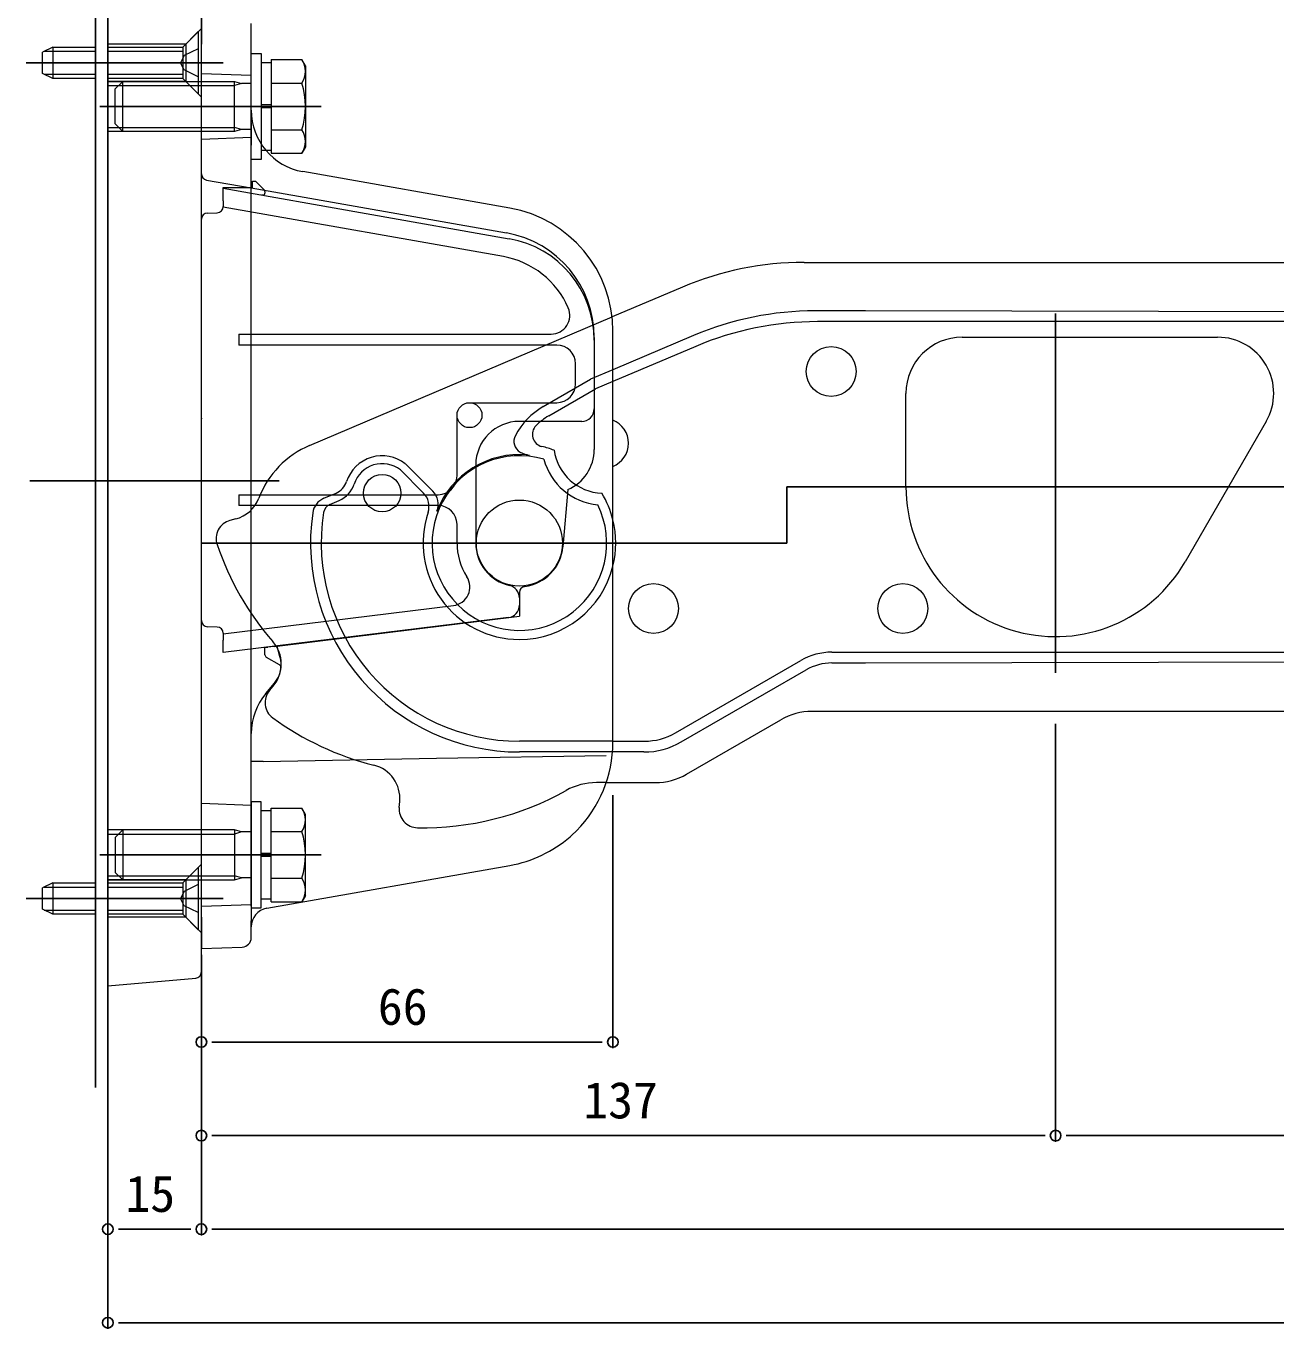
# Model space of a CAD drawing. Units: millimetres, scale not verified. Extents: x -693 to 693, y -1120 to 1122.
# Drawn here: x -497.5 to -297, y -529.6 to -320.8 of the extents above; entities that cross this region are included whole.
import ezdxf
from ezdxf.enums import TextEntityAlignment as Align

# ---------------------------------------------------------------- set-up
doc = ezdxf.new("R2010")
doc.units = ezdxf.units.MM
doc.header["$LTSCALE"] = 4
doc.layers.add('0-3_YKK_12', color=2, linetype='Continuous')
doc.layers.add('0-5_YKK_D', color=6, linetype='Continuous')
doc.layers.add('0-4_YKK_13', color=4, linetype='Continuous', lineweight=18)
doc.styles.add('ＭＳ ゴシック', font='')
doc.styles.get('ＭＳ ゴシック').set_extended_font_data('MS Gothic')

msp = doc.modelspace()

# ---------------------------------------------------------------- linework, layer by layer
at = {"layer": '0-3_YKK_12'}
for p, q in [((-486.349, -297.557), (-486.349, -490.936)), ((-484.349, -297.557), (-484.349, -490.936)), ((-465.849, -326.649), (-497.467, -326.649)), ((-450.149, -333.649), (-485.649, -333.649)), ((-332.349, -424.449), (-332.349, -366.849)), ((-496.849, -393.649), (-456.849, -393.649)), ((29.267, -394.649), (-375.452, -394.649)), ((-375.452, -394.649), (-375.452, -403.649)), ((-375.452, -403.649), (-469.349, -403.649)), ((-450.149, -453.649), (-485.649, -453.649)), ((-465.849, -460.649), (-497.467, -460.649))]:
    msp.add_line(p, q, dxfattribs=at)
at = {"layer": '0-4_YKK_13'}
for p, q in [((-484.349, -312.649), (-484.349, -474.649)), ((-469.349, -472.42), (-469.349, -314.878)), ((-469.349, -318.649), (-469.349, -323.646)), ((-469.349, -321.149), (-471.849, -323.649)), ((-469.849, -321.649), (-469.849, -331.649)), ((-461.349, -323.875), (-461.349, -320.377)), ((-471.849, -323.649), (-484.349, -323.649)), ((-471.849, -323.649), (-471.849, -329.649)), ((-469.349, -463.652), (-469.349, -323.646)), ((-493.149, -324.149), (-494.849, -324.949)), ((-494.849, -328.349), (-494.849, -324.949)), ((-494.539, -324.803), (-486.349, -324.803)), ((-493.149, -324.149), (-486.349, -324.149)), ((-493.149, -324.149), (-493.149, -329.149)), ((-484.349, -324.149), (-472.349, -324.149)), ((-484.349, -324.803), (-472.349, -324.803)), ((-461.349, -336.209), (-461.349, -323.875)), ((-459.749, -326.599), (-458.149, -326.599)), ((-458.149, -326.143), (-453.229, -326.143)), ((-458.149, -326.143), (-458.149, -341.155)), ((-452.649, -327.149), (-453.229, -326.143)), ((-452.649, -327.149), (-452.649, -340.149)), ((-493.149, -329.149), (-494.849, -328.349)), ((-494.539, -328.495), (-486.349, -328.495)), ((-486.349, -329.149), (-493.149, -329.149)), ((-484.349, -328.495), (-472.349, -328.495)), ((-472.349, -329.149), (-484.349, -329.149)), ((-484.349, -329.649), (-469.349, -329.649)), ((-471.849, -329.649), (-484.349, -329.649)), ((-483.149, -330.849), (-481.949, -329.649)), ((-481.949, -329.649), (-464.049, -329.649)), ((-481.949, -337.649), (-481.949, -329.649)), ((-469.849, -331.649), (-472.349, -329.149)), ((-469.349, -332.149), (-471.849, -329.649)), ((-469.349, -328.37), (-461.349, -328.649)), ((-464.049, -337.649), (-464.049, -329.649)), ((-464.049, -329.649), (-462.926, -329.973)), ((-462.926, -329.973), (-464.049, -330.297)), ((-461.349, -329.973), (-462.926, -329.973)), ((-458.149, -329.649), (-458.149, -337.649)), ((-458.149, -329.896), (-453.229, -329.896)), ((-484.349, -330.297), (-469.349, -330.297)), ((-483.149, -336.449), (-483.149, -330.849)), ((-482.597, -330.297), (-464.049, -330.297)), ((-458.149, -333.399), (-459.749, -333.399)), ((-458.149, -333.899), (-459.749, -333.899)), ((-461.349, -336.209), (-461.349, -339.844)), ((-484.349, -337.001), (-469.349, -337.001)), ((-469.349, -337.649), (-484.349, -337.649)), ((-483.149, -336.449), (-481.949, -337.649)), ((-482.597, -337.001), (-464.049, -337.001)), ((-464.049, -337.649), (-481.949, -337.649)), ((-462.926, -337.325), (-464.049, -337.001)), ((-462.926, -337.325), (-464.049, -337.649)), ((-461.349, -337.325), (-462.926, -337.325)), ((-458.149, -337.402), (-453.229, -337.402)), ((-461.349, -338.649), (-469.344, -338.928)), ((-461.349, -461.86), (-461.349, -339.844)), ((-452.649, -340.149), (-453.229, -341.155)), ((-458.149, -340.699), (-459.749, -340.699)), ((-458.149, -341.155), (-453.229, -341.155)), ((-419.876, -349.962), (-453.085, -344.106)), ((-468.522, -345.446), (-461.349, -346.711)), ((-465.849, -346.766), (-465.849, -346.649)), ((-465.849, -346.649), (-461.149, -346.649)), ((-461.349, -346.711), (-420.397, -353.932)), ((-461.149, -345.649), (-460.649, -345.649)), ((-460.649, -345.649), (-459.236, -347.061)), ((-465.849, -346.766), (-419.983, -354.853)), ((-465.849, -348.797), (-465.849, -346.766)), ((-465.849, -348.797), (-465.849, -349.812)), ((-459.449, -347.849), (-459.707, -347.849)), ((-459.149, -347.273), (-459.149, -347.549)), ((-468.383, -350.738), (-466.814, -350.683)), ((-420.918, -357.735), (-465.849, -349.812)), ((-469.349, -416.061), (-469.349, -351.737)), ((-372.676, -358.649), (22.339, -358.649)), ((-392.213, -362.624), (-403.476, -367.405)), ((-451.982, -387.994), (-403.476, -367.405)), ((-362.849, -366.42), (-370.892, -366.42)), ((16.276, -367.384), (-362.849, -366.42)), ((-403.349, -435.64), (-403.349, -369.658)), ((16.276, -368.149), (-370.537, -368.149)), ((-463.349, -370.149), (-413.255, -370.149)), ((-463.349, -370.149), (-463.349, -371.899)), ((-406.349, -370.673), (-406.349, -388.649)), ((-406.349, -371.103), (-406.349, -382.149)), ((-390.428, -370.395), (-403.349, -375.879)), ((-347.349, -370.649), (-306.368, -370.649)), ((-412.349, -371.899), (-463.349, -371.899)), ((-390.073, -372.124), (-403.349, -377.759)), ((-409.349, -378.149), (-409.349, -374.899)), ((-403.349, -375.879), (-406.925, -377.397)), ((-414.513, -381.778), (-406.925, -377.397)), ((-403.349, -377.759), (-406.16, -378.952)), ((-413.649, -383.276), (-406.16, -378.952)), ((-356.349, -394.649), (-356.349, -379.649)), ((-426.349, -381.149), (-412.349, -381.149)), ((-469.349, -383.649), (-469.349, -383.724)), ((-428.349, -392.899), (-428.349, -383.149)), ((-408.349, -384.149), (-418.349, -384.149)), ((-298.574, -384.149), (-311.564, -406.649)), ((-437.534, -391.828), (-433.719, -395.642)), ((-436.639, -390.933), (-432.249, -395.323)), ((-425.349, -391.149), (-425.349, -403.649)), ((-469.349, -393.649), (-469.349, -393.46)), ((-463.349, -395.899), (-431.349, -395.899)), ((-463.349, -395.899), (-463.349, -397.649)), ((-449.7, -396.477), (-447.741, -395.646)), ((-448.723, -397.446), (-447.243, -396.818)), ((-410.572, -395.075), (-411.375, -404.259)), ((-431.349, -397.649), (-463.349, -397.649)), ((-463.846, -399.793), (-464.762, -400.039)), ((-428.349, -403.649), (-428.349, -400.649)), ((-418.349, -411.586), (-418.349, -415.387)), ((-418.349, -412.424), (-418.349, -413.618)), ((-465.849, -418.197), (-428.915, -413.662)), ((-420.105, -415.603), (-465.849, -421.219)), ((-457.191, -420.156), (-418.349, -415.387)), ((-420.105, -415.603), (-455.263, -419.92)), ((-466.814, -417.115), (-468.383, -417.061)), ((-465.849, -421.219), (-465.849, -419.204)), ((-457.673, -420.215), (-458.666, -420.337)), ((-457.673, -420.215), (-457.191, -420.156)), ((-456.745, -421.818), (-457.191, -420.156)), ((-368.227, -421.148), (-12.591, -421.149)), ((-456.826, -423.19), (-458.899, -421.993)), ((-393.305, -434.079), (-373.227, -422.488)), ((-392.377, -435.541), (-372.346, -423.976)), ((-368.246, -422.878), (-362.849, -422.878)), ((-362.849, -422.878), (-12.591, -421.988)), ((-459.009, -427.756), (-457.625, -426.106)), ((-458.439, -427.313), (-457.829, -426.587)), ((-391.528, -440.709), (-376.424, -431.989)), ((-12.302, -430.649), (-371.424, -430.649)), ((-403.349, -435.419), (-418.349, -435.419)), ((-403.349, -435.419), (-398.305, -435.419)), ((-459.418, -438.656), (-461.349, -438.656)), ((-459.418, -438.656), (-431.634, -438.156)), ((-431.634, -438.156), (-404.424, -437.686)), ((-403.406, -437.149), (-418.349, -437.149)), ((-398.377, -437.149), (-403.406, -437.149)), ((-404.403, -442.049), (-405.972, -442.049)), ((-404.403, -442.049), (-396.528, -442.049)), ((-469.349, -445.37), (-461.349, -445.649)), ((-458.149, -446.599), (-459.749, -446.599)), ((-458.149, -446.143), (-453.229, -446.143)), ((-458.149, -461.155), (-458.149, -446.143)), ((-452.649, -447.149), (-453.229, -446.143)), ((-437.616, -446.031), (-437.533, -445.084)), ((-452.649, -460.149), (-452.649, -447.149)), ((-469.349, -449.649), (-484.349, -449.649)), ((-484.349, -450.297), (-469.349, -450.297)), ((-483.149, -450.849), (-481.949, -449.649)), ((-483.149, -450.849), (-483.149, -456.449)), ((-482.597, -450.297), (-464.049, -450.297)), ((-464.049, -449.649), (-481.949, -449.649)), ((-481.949, -449.649), (-481.949, -457.649)), ((-464.049, -449.649), (-464.049, -457.649)), ((-462.926, -449.973), (-464.049, -449.649)), ((-462.926, -449.973), (-464.049, -450.297)), ((-461.349, -449.973), (-462.926, -449.973)), ((-458.149, -457.649), (-458.149, -449.649)), ((-458.149, -449.896), (-453.229, -449.896)), ((-409.961, -450.498), (-410.225, -450.733)), ((-409.198, -449.773), (-409.961, -450.498)), ((-469.349, -455.149), (-471.849, -457.649)), ((-458.149, -453.399), (-459.749, -453.399)), ((-458.149, -453.899), (-459.749, -453.899)), ((-458.87, -462.212), (-419.876, -455.336)), ((-484.349, -457.001), (-469.349, -457.001)), ((-483.149, -456.449), (-481.949, -457.649)), ((-482.597, -457.001), (-464.049, -457.001)), ((-469.849, -455.649), (-469.849, -465.649)), ((-462.926, -457.325), (-464.049, -457.001)), ((-464.049, -457.649), (-462.926, -457.325)), ((-461.349, -457.325), (-462.926, -457.325)), ((-458.149, -457.402), (-453.229, -457.402)), ((-493.149, -458.149), (-494.849, -458.949)), ((-494.849, -462.349), (-494.849, -458.949)), ((-494.539, -458.803), (-486.349, -458.803)), ((-493.149, -458.149), (-486.349, -458.149)), ((-493.149, -458.149), (-493.149, -463.149)), ((-484.349, -457.649), (-469.349, -457.649)), ((-471.849, -457.649), (-484.349, -457.649)), ((-484.349, -458.149), (-472.349, -458.149)), ((-484.349, -458.803), (-472.349, -458.803)), ((-481.949, -457.649), (-464.049, -457.649)), ((-471.849, -457.649), (-471.849, -463.649)), ((-459.749, -460.699), (-458.149, -460.699)), ((-458.149, -461.155), (-453.229, -461.155)), ((-452.649, -460.149), (-453.229, -461.155)), ((-493.149, -463.149), (-494.849, -462.349)), ((-494.539, -462.495), (-486.349, -462.495)), ((-486.349, -463.149), (-493.149, -463.149)), ((-484.349, -462.495), (-472.349, -462.495)), ((-472.349, -463.149), (-484.349, -463.149)), ((-471.849, -463.649), (-484.349, -463.649)), ((-469.849, -465.649), (-472.349, -463.149)), ((-469.349, -466.149), (-471.849, -463.649)), ((-461.349, -461.649), (-469.349, -461.928)), ((-469.349, -463.652), (-469.349, -468.649)), ((-461.349, -461.86), (-461.349, -463.561)), ((-461.349, -463.561), (-461.349, -464.243)), ((-461.349, -466.921), (-461.349, -464.243)), ((-469.349, -468.649), (-462.796, -468.42)), ((-484.349, -474.649), (-470.261, -473.417))]:
    msp.add_line(p, q, dxfattribs=at)
for points in [[(-469.849, -321.649), (-472.349, -324.149), (-472.349, -329.149)], [(-469.849, -324.399), (-472.114, -325.504), (-472.723, -326.649)], [(-469.849, -328.899), (-472.114, -327.794), (-472.723, -326.649)], [(-461.149, -346.649), (-461.149, -345.949), (-461.149, -345.649)], [(-465.849, -418.115), (-465.849, -418.197), (-465.849, -419.204)], [(-459.149, -421.56), (-459.149, -420.397), (-458.666, -420.337)], [(-469.849, -455.649), (-472.349, -458.149), (-472.349, -463.149)], [(-469.849, -458.399), (-472.114, -459.504), (-472.723, -460.649)], [(-469.849, -462.899), (-472.114, -461.794), (-472.723, -460.649)]]:
    msp.add_lwpolyline(points, dxfattribs=at)
for points in [[(-461.349, -342.149), (-461.349, -325.149), (-459.749, -325.149), (-459.749, -342.149)], [(-461.349, -445.149), (-461.349, -462.149), (-459.749, -462.149), (-459.749, -445.149)]]:
    msp.add_lwpolyline(points, close=True, dxfattribs=at)
for centre, radius in [((-368.349, -376.149), 4), ((-426.349, -383.149), 2), ((-440.349, -395.649), 3), ((-418.349, -403.649), 6.9), ((-396.849, -414.149), 4), ((-356.849, -414.149), 4)]:
    msp.add_circle(centre, radius, dxfattribs=at)
for centre, radius, start, end in [((-455.971, -328.02), 3.323, 325.61575, 34.38425), ((-465.068, -333.649), 12.419, 342.41205, 17.58795), ((-451.349, -334.258), 10, 180, 260), ((-455.971, -339.278), 3.323, 325.61575, 34.38425), ((-468.349, -344.461), 1, 180, 260), ((-459.449, -347.549), 0.3, 270, 0), ((-459.449, -347.273), 0.3, 0, 45), ((-468.349, -351.737), 1, 92, 180), ((-466.849, -349.683), 1, 272, 0), ((-423.349, -369.658), 20, 0, 80), ((-423.349, -370.673), 17, 0, 80), ((-422.849, -371.103), 16.5, 0, 80), ((-423.349, -371.522), 14, 23.42649, 80), ((-372.676, -408.649), 50, 90, 113), ((-413.255, -367.149), 3, 270, 23.42649), ((-370.892, -416.42), 50, 90, 113), ((-370.537, -418.149), 50, 90, 113), ((-347.349, -379.649), 9, 90, 180), ((-306.368, -379.649), 9, 330, 90), ((-412.349, -374.899), 3, 0, 90), ((-412.349, -378.149), 3, 270, 0), ((-408.649, -391.936), 11.729, 120, 151.91643), ((-408.349, -382.149), 2, 270, 0), ((-418.349, -391.149), 7, 90, 180), ((-408.649, -391.936), 10, 120, 134.66213), ((-404.849, -387.649), 4, 292.02431, 67.97569), ((-417.243, -387.35), 1.988, 151.91643, 239.96187), ((-414.28, -386.237), 1.988, 134.66213, 256.8489), ((-446.121, -401.802), 15, 113, 159.07498), ((-418.349, -403.649), 15.893, 69.45045, 76.8489), ((-440.349, -395.649), 6, 51.81218, 162.10865), ((-418.349, -403.649), 14, 73.71515, 25.97285), ((-418.349, -403.649), 14.182, 84.67145, 158.83001), ((-416.235, -385.609), 4, 239.96187, 263.31901), ((-404.849, -387.649), 9.911, 194.97924, 264.70876), ((-404.849, -387.649), 8, 188.03786, 268.0046), ((-413.349, -388.649), 7, 293.37203, 0), ((-440.349, -395.649), 4.726, 51.81218, 162.10865), ((-448.913, -392.884), 3, 293, 342.10865), ((-448.913, -392.884), 4.274, 293, 342.10865), ((-431.349, -392.899), 3, 270, 0), ((-332.349, -394.649), 24, 180, 330), ((-465.269, -394.481), 5.5, 285, 339.07498), ((-448.528, -399.239), 3, 113, 171.68586), ((-435.841, -397.763), 3, 341.40215, 45), ((-434.371, -397.444), 3, 338.83001, 45), ((-418.349, -403.649), 15.456, 13.9505, 31.19258), ((-418.349, -403.649), 33.5, 171.68586, 270), ((-418.349, -403.649), 31.77, 171.12754, 270), ((-448.059, -399.011), 1.7, 113, 171.12754), ((-418.349, -403.649), 15.456, 161.40215, 270), ((-431.349, -400.649), 3, 0, 90), ((-463.986, -402.937), 3, 105, 198.90956), ((-418.349, -403.649), 15.456, 346.0495, 13.9505), ((-422.36, -388.677), 47, 198.90956, 220.90017), ((-418.349, -403.649), 10, 180, 212.76324), ((-418.349, -403.649), 7, 180, 257.16041), ((-418.349, -403.649), 7, 277.18076, 355), ((-429.28, -410.684), 3, 277, 32.76324), ((-418.349, -403.649), 15.456, 270, 346.0495), ((-420.349, -412.424), 2, 0, 77.16041), ((-417.349, -411.586), 1, 97.18076, 180), ((-420.349, -413.618), 2, 277, 0), ((-420.349, -413.618), 2, 277, 0), ((-468.349, -416.061), 1, 180, 268), ((-466.849, -418.115), 1, 0, 88), ((-462.042, -423.051), 5.5, 320, 40.90017), ((-458.649, -421.56), 0.5, 180, 240), ((-461.149, -423.149), 4.6, 320, 16.82131), ((-368.227, -431.148), 10, 89.99983, 120), ((-457.076, -423.623), 0.5, 353.36234, 60), ((-368.246, -431.078), 8.2, 90, 120), ((-451.349, -434.183), 10, 140, 180), ((-456.141, -429.242), 3, 140, 233.90956), ((-430.222, -393.686), 47, 233.90702, 255.90017), ((-371.424, -440.649), 10, 90, 120), ((-398.305, -425.419), 10, 270, 300), ((-423.349, -435.64), 20, 315.03575, 0), ((-398.377, -425.149), 12, 270, 300), ((-443.012, -444.604), 5.5, 355, 75.90017), ((-396.528, -432.049), 10, 270, 300), ((-405.972, -452.049), 10, 90, 119.21163), ((-433.79, -402.298), 47, 268.90702, 299.21163), ((-455.971, -448.02), 3.323, 325.61575, 34.38425), ((-434.63, -446.293), 2.997, 174.98321, 268.9238), ((-465.068, -453.649), 12.419, 342.41205, 17.58795), ((-423.349, -435.64), 20, 280, 311.00768), ((-455.971, -459.278), 3.323, 325.61575, 34.38425), ((-458.349, -465.166), 3, 100, 180), ((-462.849, -466.921), 1.5, 272, 0), ((-470.349, -472.42), 1, 275, 0)]:
    msp.add_arc(centre, radius, start, end, dxfattribs=at)
at = {"layer": '0-5_YKK_D'}
for p, q in [((-332.349, -432.649), (-332.349, -499.649)), ((-332.349, -432.649), (-332.349, -499.649)), ((-403.349, -444.049), (-403.349, -484.649)), ((-469.349, -469.649), (-469.349, -499.649)), ((-469.349, -469.649), (-469.349, -484.649)), ((-469.349, -469.649), (-469.349, -514.649)), ((-469.349, -469.649), (-469.349, -514.649)), ((-484.349, -475.649), (-484.349, -514.649)), ((-484.349, -476.649), (-484.349, -529.649)), ((-467.649, -483.649), (-465.949, -483.649)), ((-465.949, -483.649), (-406.749, -483.649)), ((-405.049, -483.649), (-406.749, -483.649)), ((-467.649, -498.649), (-465.949, -498.649)), ((-465.949, -498.649), (-335.749, -498.649)), ((-334.049, -498.649), (-335.749, -498.649)), ((-330.649, -498.649), (-328.949, -498.649)), ((-328.949, -498.649), (-255.749, -498.649)), ((-482.649, -513.649), (-480.949, -513.649)), ((-472.749, -513.649), (-480.949, -513.649)), ((-471.049, -513.649), (-472.749, -513.649)), ((-467.649, -513.649), (-465.949, -513.649)), ((-465.949, -513.649), (34.939, -513.649)), ((-482.649, -528.649), (-480.949, -528.649)), ((34.939, -528.649), (-480.949, -528.649))]:
    msp.add_line(p, q, dxfattribs=at)
for centre, start, end in [((-469.349, -483.649), 0, 180), ((-469.349, -483.649), 180, 0), ((-403.349, -483.649), 0, 180), ((-403.349, -483.649), 180, 0), ((-469.349, -498.649), 0, 180), ((-469.349, -498.649), 180, 0), ((-332.349, -498.649), 0, 180), ((-332.349, -498.649), 0, 180), ((-332.349, -498.649), 180, 0), ((-332.349, -498.649), 180, 0), ((-484.349, -513.649), 0, 180), ((-484.349, -513.649), 180, 0), ((-469.349, -513.649), 0, 180), ((-469.349, -513.649), 0, 180), ((-469.349, -513.649), 180, 0), ((-469.349, -513.649), 180, 0), ((-484.349, -528.649), 0, 180), ((-484.349, -528.649), 180, 0)]:
    msp.add_arc(centre, 0.85, start, end, dxfattribs=at)

# ---------------------------------------------------------------- texts
at = {"layer": '0-5_YKK_D', "style": 'ＭＳ ゴシック'}
for s, p in [('66', (-441.042, -482.649)), ('137', (-408.102, -497.649)), ('15', (-481.542, -512.649))]:
    msp.add_text(s, height=5.865, dxfattribs=at).set_placement(p, align=Align.BOTTOM_LEFT)

doc.saveas('drawing.dxf')
